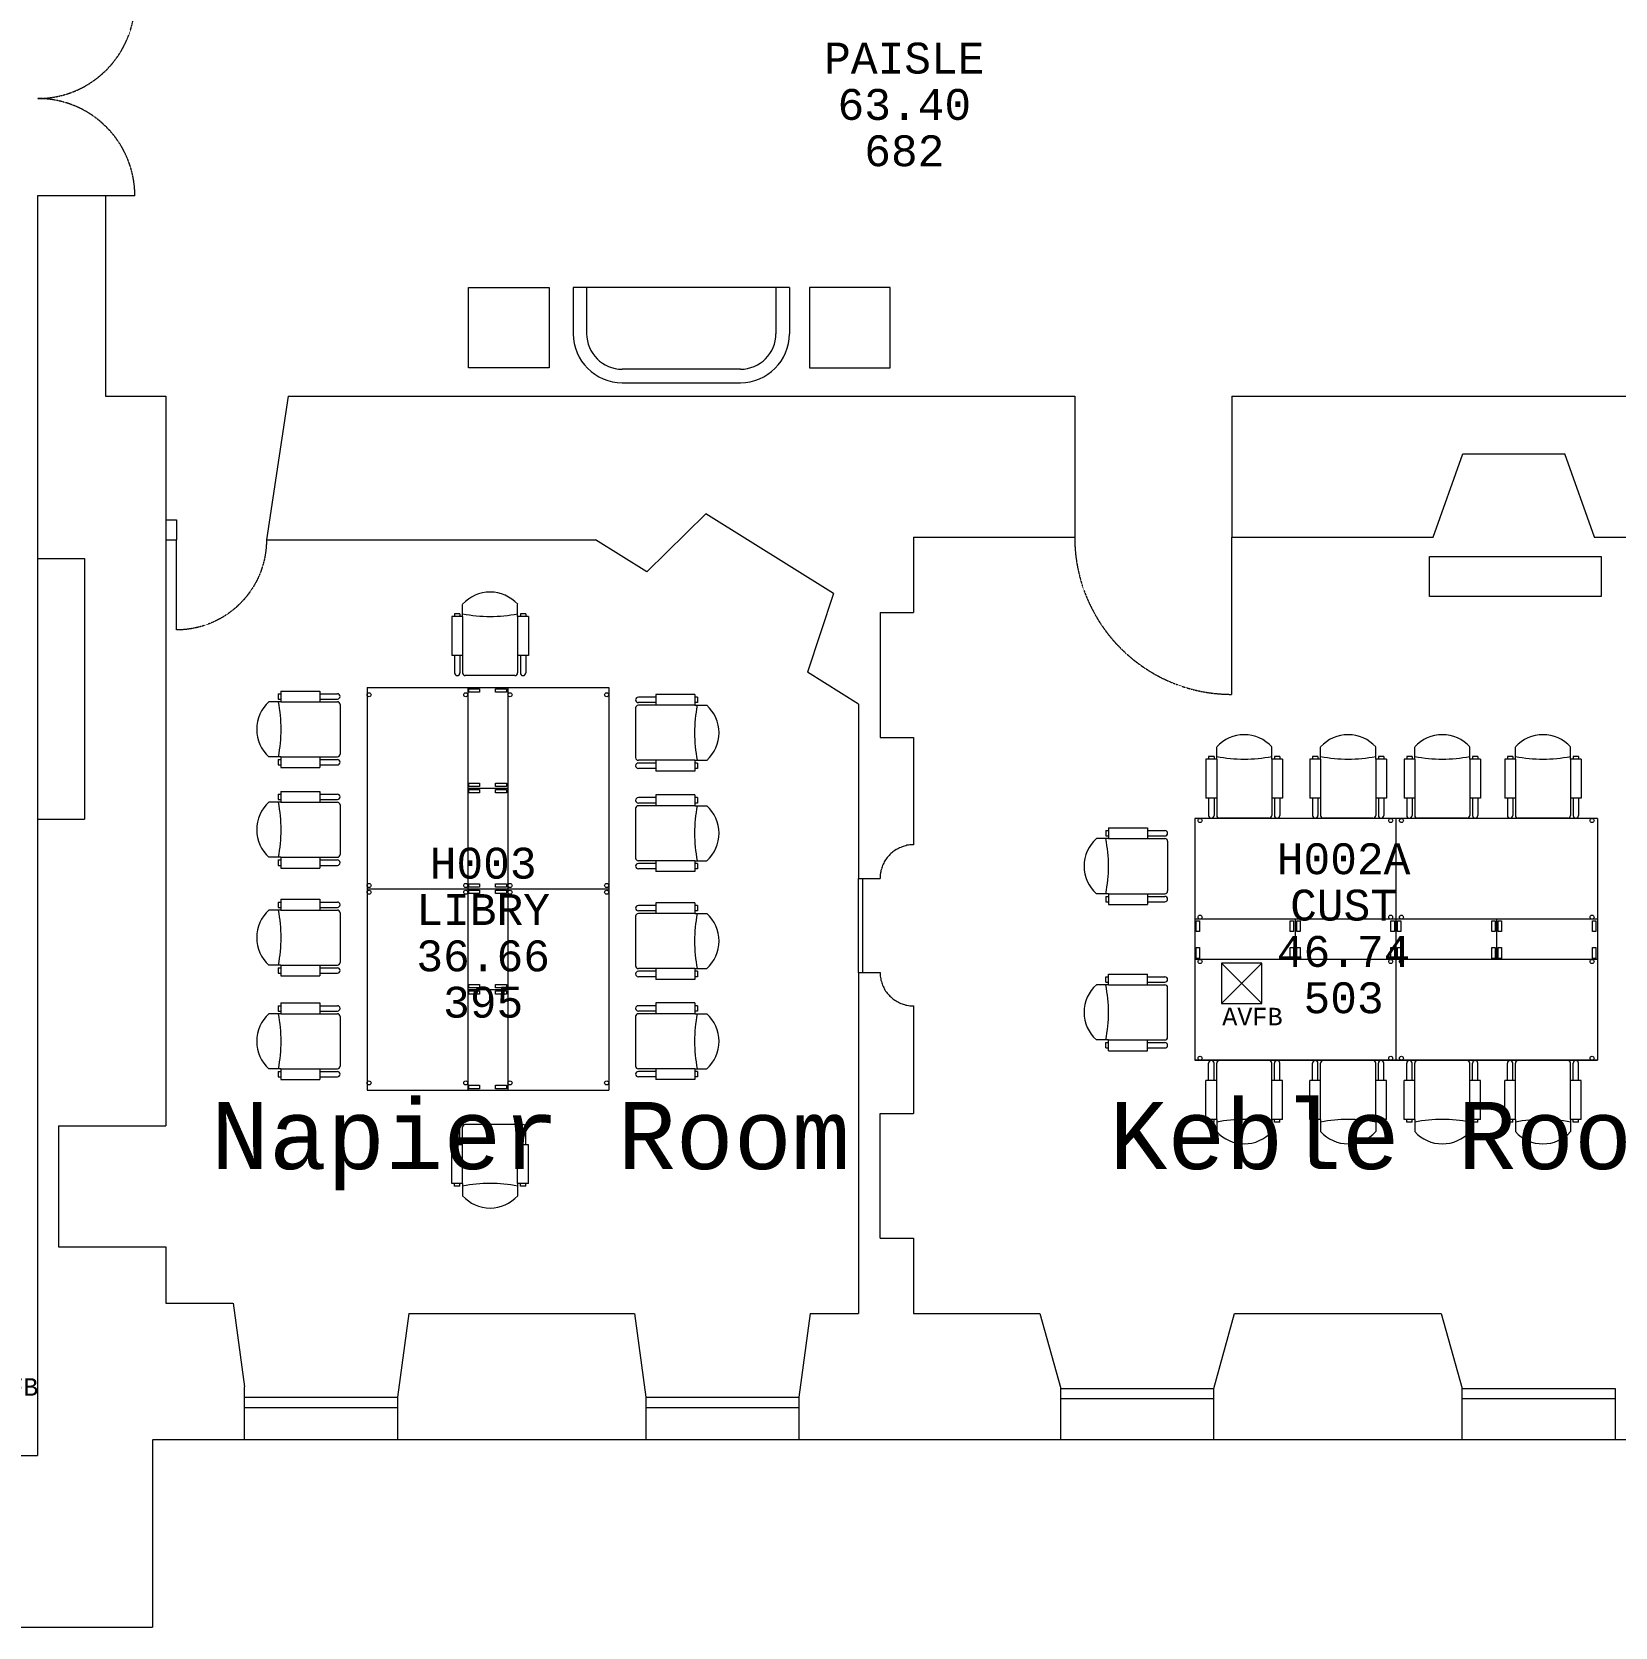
# Model space of a CAD drawing. Extents: x 0 to 84000, y 0 to 59400.
# Drawn here: x 45853 to 57645, y 21966 to 33844 of the extents above; entities that cross this region are included whole.
import ezdxf
from ezdxf.enums import TextEntityAlignment as Align

# ---------------------------------------------------------------- set-up
doc = ezdxf.new("R2010")
doc.units = 0
doc.header["$MEASUREMENT"] = 0
doc.linetypes.add('HIDDEN', pattern=[0.375, 0.25, -0.125])
doc.layers.get('0').update_dxf_attribs({"linetype": 'CONTINUOUS', "lineweight": 0})
for name, color, linetype, lineweight in [('001BUILDING', 7, 'CONTINUOUS', 0), ('001PARTITIONING', 5, 'CONTINUOUS', 0), ('725furniture', 4, 'CONTINUOUS', 0), ('RM$TXT', 7, 'CONTINUOUS', 0)]:
    doc.layers.add(name, color=color, linetype=linetype, lineweight=lineweight)
doc.styles.add('MONOTXT', font='monotxt.shx')

# ---------------------------------------------------------------- blocks, each defined once
blk = doc.blocks.new('6HH0214B')
at = {"linetype": 'Continuous'}
blk.add_line((0, 670), (0, 0), dxfattribs=at)
at = {"linetype": 'HIDDEN'}
for p, q in [((26.304277, 669.483324), (0.00021, 669.999878)), ((52.567784, 667.934476), (26.304277, 669.483324)), ((78.750235, 665.355722), (52.567784, 667.934476)), ((104.811259, 661.751038), (78.750235, 665.355722)), ((130.710672, 657.125982), (104.811259, 661.751038)), ((156.408539, 651.487686), (130.710672, 657.125982)), ((181.865235, 644.844844), (156.408539, 651.487686)), ((207.041509, 637.207698), (181.865235, 644.844844)), ((231.898539, 628.588024), (207.041509, 637.207698)), ((256.397999, 618.999114), (231.898539, 628.588024)), ((280.502112, 608.455752), (256.397999, 618.999114)), ((304.173711, 596.974196), (280.502112, 608.455752)), ((327.376296, 584.572149), (304.173711, 596.974196)), ((350.074091, 571.268735), (327.376296, 584.572149)), ((372.232098, 557.084466), (350.074091, 571.268735)), ((393.816149, 542.041213), (372.232098, 557.084466)), ((414.792965, 526.162173), (393.816149, 542.041213)), ((435.130201, 509.471829), (414.792965, 526.162173)), ((454.796498, 491.995917), (435.130201, 509.471829)), ((473.761531, 473.761383), (454.796498, 491.995917)), ((491.99606, 454.796343), (473.761531, 473.761383)), ((509.471966, 435.130041), (491.99606, 454.796343)), ((526.162303, 414.7928), (509.471966, 435.130041)), ((542.041337, 393.815979), (526.162303, 414.7928)), ((557.084583, 372.231923), (542.041337, 393.815979)), ((571.268845, 350.073912), (557.084583, 372.231923)), ((584.572252, 327.376113), (571.268845, 350.073912)), ((596.974291, 304.173523), (584.572252, 327.376113)), ((608.45584, 280.501921), (596.974291, 304.173523)), ((618.999194, 256.397804), (608.45584, 280.501921)), ((628.588097, 231.898342), (618.999194, 256.397804)), ((637.207763, 207.041309), (628.588097, 231.898342)), ((644.844901, 181.865033), (637.207763, 207.041309)), ((651.487735, 156.408335), (644.844901, 181.865033)), ((657.126023, 130.710466), (651.487735, 156.408335)), ((661.751071, 104.811052), (657.126023, 130.710466)), ((665.355747, 78.750026), (661.751071, 104.811052)), ((667.934493, 52.567574), (665.355747, 78.750026)), ((669.483333, 26.304067), (667.934493, 52.567574)), ((669.999878, 0), (669.483333, 26.304067))]:
    blk.add_line(p, q, dxfattribs=at)
blk = doc.blocks.new('22HH0214B')
at = {"linetype": 'HIDDEN'}
for p, q in [((28.464481, 724.436359), (0.00161, 724.995361)), ((56.883462, 722.760341), (28.464481, 724.436359)), ((85.214732, 719.969892), (56.883462, 722.760341)), ((113.414607, 716.069313), (85.214732, 719.969892)), ((141.439606, 711.06462), (113.414607, 716.069313)), ((1336.559646, 716.069691), (1308.534637, 711.065062)), ((1364.75953, 719.970206), (1336.559646, 716.069691)), ((1393.090805, 722.760592), (1364.75953, 719.970206)), ((1421.509789, 724.436546), (1393.090805, 722.760592)), ((1449.97266, 724.995485), (1421.509789, 724.436546)), ((169.246515, 704.96353), (141.439606, 711.06462)), ((196.792458, 697.775449), (169.246515, 704.96353)), ((224.034962, 689.511461), (196.792458, 697.775449)), ((250.93202, 680.18431), (224.034962, 689.511461)), ((277.442159, 669.808376), (250.93202, 680.18431)), ((303.524502, 658.399658), (277.442159, 669.808376)), ((329.138834, 645.975748), (303.524502, 658.399658)), ((354.245657, 632.555803), (329.138834, 645.975748)), ((378.806259, 618.160515), (354.245657, 632.555803)), ((402.782769, 602.812081), (378.806259, 618.160515)), ((426.138218, 586.534167), (402.782769, 602.812081)), ((1047.191232, 602.813127), (1023.835745, 586.535267)), ((1071.167777, 618.161504), (1047.191232, 602.813127)), ((1095.728412, 632.556734), (1071.167777, 618.161504)), ((1120.835266, 645.976621), (1095.728412, 632.556734)), ((1146.449625, 658.400471), (1120.835266, 645.976621)), ((1172.531994, 669.809128), (1146.449625, 658.400471)), ((1199.042156, 680.185001), (1172.531994, 669.809128)), ((1225.939235, 689.512091), (1199.042156, 680.185001)), ((1253.181757, 697.776016), (1225.939235, 689.512091)), ((1280.727715, 704.964034), (1253.181757, 697.776016)), ((1308.534637, 711.065062), (1280.727715, 704.964034)), ((448.836593, 569.351872), (426.138218, 586.534167)), ((470.842895, 551.29169), (448.836593, 569.351872)), ((492.123192, 532.381469), (470.842895, 551.29169)), ((512.64467, 512.650366), (492.123192, 532.381469)), ((532.375688, 492.128806), (512.64467, 512.650366)), ((551.285822, 470.848432), (532.375688, 492.128806)), ((917.598055, 492.130161), (898.687871, 470.849832)), ((937.329121, 512.651673), (917.598055, 492.130161)), ((957.850646, 532.382726), (937.329121, 512.651673)), ((979.130987, 551.292897), (957.850646, 532.382726)), ((1001.13733, 569.353026), (979.130987, 551.292897)), ((1023.835745, 586.535267), (1001.13733, 569.353026)), ((569.345913, 448.842055), (551.285822, 470.848432)), ((586.528114, 426.143609), (569.345913, 448.842055)), ((602.805932, 402.788093), (586.528114, 426.143609)), ((618.154267, 378.811519), (602.805932, 402.788093)), ((632.549453, 354.250858), (618.154267, 378.811519)), ((831.819206, 378.813083), (817.42396, 354.252457)), ((847.167599, 402.789619), (831.819206, 378.813083)), ((863.445473, 426.145096), (847.167599, 402.789619)), ((880.627728, 448.8435), (863.445473, 426.145096)), ((898.687871, 470.849832), (880.627728, 448.8435)), ((645.969295, 329.143979), (632.549453, 354.250858)), ((658.393099, 303.529597), (645.969295, 329.143979)), ((669.801709, 277.447206), (658.393099, 303.529597)), ((680.177533, 250.937024), (669.801709, 277.447206)), ((689.504574, 224.039927), (680.177533, 250.937024)), ((769.795629, 250.938743), (760.468522, 224.04167)), ((780.171518, 277.448899), (769.795629, 250.938743)), ((791.580192, 303.531261), (780.171518, 277.448899)), ((804.004058, 329.145612), (791.580192, 303.531261)), ((817.42396, 354.252457), (804.004058, 329.145612)), ((697.768449, 196.79739), (689.504574, 224.039927)), ((704.956416, 169.251417), (697.768449, 196.79739)), ((711.057392, 141.444483), (704.956416, 169.251417)), ((716.061969, 113.419464), (711.057392, 141.444483)), ((738.9155, 141.446282), (733.910853, 113.421276)), ((745.016545, 169.2532), (738.9155, 141.446282)), ((752.20458, 196.799154), (745.016545, 169.2532)), ((760.468522, 224.04167), (752.20458, 196.799154)), ((719.962431, 85.219572), (716.061969, 113.419464)), ((722.752763, 56.88829), (719.962431, 85.219572)), ((724.428664, 28.469303), (722.752763, 56.88829)), ((724.987549, 0.00643), (724.428664, 28.469303)), ((725.543944, 28.471138), (724.984987, 0.008268)), ((727.219916, 56.890121), (725.543944, 28.471138)), ((730.01032, 85.221395), (727.219916, 56.890121)), ((733.910853, 113.421276), (730.01032, 85.221395))]:
    blk.add_line(p, q, dxfattribs=at)
at = {"linetype": 'Continuous'}
for p, q in [((0.001709, 724.984131), (0.001709, -0.003906)), ((1449.97388, 724.985352), (1449.97388, -0.00254))]:
    blk.add_line(p, q, dxfattribs=at)
blk = doc.blocks.new('7HH0214B')
at = {"linetype": 'Continuous'}
blk.add_line((0, 1170), (0, 0), dxfattribs=at)
at = {"linetype": 'HIDDEN'}
for p, q in [((45.934338, 1169.097838), (0.000367, 1169.99988)), ((91.79748, 1166.393133), (45.934338, 1169.097838)), ((137.519078, 1161.889936), (91.79748, 1166.393133)), ((183.028632, 1155.595188), (137.519078, 1161.889936)), ((228.255969, 1147.518598), (183.028632, 1155.595188)), ((273.131351, 1137.672617), (228.255969, 1147.518598)), ((317.585585, 1126.072429), (273.131351, 1137.672617)), ((361.550126, 1112.735919), (317.585585, 1126.072429)), ((404.957182, 1097.683652), (361.550126, 1112.735919)), ((447.739824, 1080.938837), (404.957182, 1097.683652)), ((489.832084, 1062.527293), (447.739824, 1080.938837)), ((531.169059, 1042.47741), (489.832084, 1062.527293)), ((571.68701, 1020.820102), (531.169059, 1042.47741)), ((611.323462, 997.588765), (571.68701, 1020.820102)), ((650.017297, 972.819219), (611.323462, 997.588765)), ((687.708853, 946.549657), (650.017297, 972.819219)), ((724.340012, 918.820584), (687.708853, 946.549657)), ((759.854292, 889.674757), (724.340012, 918.820584)), ((794.196932, 859.157117), (759.854292, 889.674757)), ((827.314979, 827.314719), (794.196932, 859.157117)), ((859.157366, 794.196663), (827.314979, 827.314719)), ((889.674996, 759.854013), (859.157366, 794.196663)), ((918.820812, 724.339724), (889.674996, 759.854013)), ((946.549873, 687.708556), (918.820812, 724.339724)), ((972.819423, 650.016991), (946.549873, 687.708556)), ((997.588957, 611.323148), (972.819423, 650.016991)), ((1020.820282, 571.68669), (997.588957, 611.323148)), ((1042.477576, 531.168732), (1020.820282, 571.68669)), ((1062.527447, 489.831751), (1042.477576, 531.168732)), ((1080.938977, 447.739485), (1062.527447, 489.831751)), ((1097.683779, 404.956838), (1080.938977, 447.739485)), ((1112.736033, 361.549776), (1097.683779, 404.956838)), ((1126.072529, 317.585232), (1112.736033, 361.549776)), ((1137.672703, 273.130994), (1126.072529, 317.585232)), ((1147.518669, 228.255608), (1137.672703, 273.130994)), ((1155.595246, 183.028269), (1147.518669, 228.255608)), ((1161.889979, 137.518714), (1155.595246, 183.028269)), ((1166.393162, 91.797114), (1161.889979, 137.518714)), ((1169.097853, 45.933971), (1166.393162, 91.797114)), ((1169.99988, 0), (1169.097853, 45.933971))]:
    blk.add_line(p, q, dxfattribs=at)
blk = doc.blocks.new('justhh00furn')
at = {"layer": '725furniture', "lineweight": 0}
for p, q in [((37997, 4432), (38597, 4432)), ((37997, 3832), (37997, 4432)), ((38597, 4432), (38597, 3832)), ((40536, 4432), (40536, 3832)), ((41136, 4432), (40536, 4432)), ((41136, 3832), (41136, 4432)), ((38597, 3832), (37997, 3832)), ((40536, 3832), (41136, 3832)), ((45155, 2130), (45155, 2427)), ((45155, 2427), (46433, 2427)), ((46433, 2427), (46433, 2130)), ((46433, 2130), (45155, 2130)), ((37240, 1453), (39040, 1453)), ((37240, 1453), (37240, -1547)), ((37990, 1453), (37990, -1547)), ((38290, 1453), (38290, -1547)), ((39040, 1453), (39040, -1547)), ((37990, 703), (38290, 703)), ((43405, 477), (43405, -1323)), ((46405, 477), (43405, 477)), ((44905, -1323), (44905, 477)), ((46405, 477), (46405, -1323)), ((37240, -47), (39040, -47)), ((46405, -273), (43405, -273)), ((44155, -573), (44155, -273)), ((44155, -573), (44155, -273)), ((45655, -573), (45655, -273)), ((45655, -573), (45655, -273)), ((46405, -573), (43405, -573)), ((37990, -797), (38290, -797)), ((43405, -1323), (46405, -1323)), ((46405, -1323), (43405, -1323)), ((37240, -1547), (39040, -1547))]:
    blk.add_line(p, q, dxfattribs=at)
at = {"layer": '725furniture', "linetype": 'ByBlock', "lineweight": 0}
for p, q in [((38776, 4432), (38776, 4087)), ((40386, 4432), (38776, 4432)), ((38776, 4432), (38776, 4087)), ((38876, 4432), (38876, 4087)), ((40286, 4432), (40286, 4087)), ((40386, 4432), (40386, 4087)), ((40021, 3822), (39141, 3822)), ((39141, 3722), (40021, 3722)), ((37952, 1981), (37952, 2071)), ((38362, 1981), (38362, 2071)), ((37952, 1981), (37872, 1981)), ((37872, 1981), (37872, 1691)), ((37932, 2001), (37892, 2001)), ((37892, 2001), (37892, 1981)), ((37932, 2001), (37932, 1981)), ((37952, 1981), (37952, 1561)), ((38442, 1981), (38362, 1981)), ((38362, 1981), (38362, 1561)), ((38422, 2001), (38382, 2001)), ((38382, 2001), (38382, 1981)), ((38422, 2001), (38422, 1981)), ((38442, 1981), (38442, 1691)), ((37952, 1691), (37872, 1691)), ((37892, 1691), (37892, 1561)), ((37932, 1691), (37932, 1561)), ((38442, 1691), (38362, 1691)), ((38382, 1691), (38382, 1561)), ((38422, 1691), (38422, 1561)), ((36599, 1426), (36599, 1346)), ((36599, 1426), (36889, 1426)), ((36889, 1426), (36889, 1346)), ((38342, 1541), (37972, 1541)), ((37998, 1418), (37998, 1443)), ((37998, 1443), (38078, 1443)), ((38078, 1443), (38078, 1418)), ((38198, 1418), (38198, 1443)), ((38198, 1443), (38278, 1443)), ((38278, 1443), (38278, 1418)), ((36599, 1346), (36509, 1346)), ((36579, 1406), (36579, 1366)), ((36579, 1406), (36599, 1406)), ((36579, 1366), (36599, 1366)), ((36599, 1346), (37019, 1346)), ((36889, 1406), (37019, 1406)), ((36889, 1366), (37019, 1366)), ((37039, 1326), (37039, 956)), ((38078, 1418), (37998, 1418)), ((38278, 1418), (38198, 1418)), ((39391, 1380), (39261, 1380)), ((39391, 1340), (39261, 1340)), ((39681, 1320), (39261, 1320)), ((39391, 1400), (39391, 1320)), ((39681, 1400), (39391, 1400)), ((39681, 1400), (39681, 1320)), ((39701, 1380), (39681, 1380)), ((39701, 1340), (39681, 1340)), ((39681, 1320), (39771, 1320)), ((39701, 1380), (39701, 1340)), ((39241, 1300), (39241, 930)), ((43569, 919), (43569, 1009)), ((43979, 919), (43979, 1009)), ((44343, 919), (44343, 1009)), ((44753, 919), (44753, 1009)), ((45044, 919), (45044, 1009)), ((45454, 919), (45454, 1009)), ((45794, 919), (45794, 1009)), ((46204, 919), (46204, 1009)), ((36599, 936), (36509, 936)), ((36579, 916), (36579, 876)), ((36579, 916), (36599, 916)), ((36579, 876), (36599, 876)), ((36599, 936), (36599, 856)), ((36599, 936), (37019, 936)), ((36599, 856), (36889, 856)), ((36889, 936), (36889, 856)), ((36889, 916), (37019, 916)), ((36889, 876), (37019, 876)), ((39681, 910), (39261, 910)), ((39391, 890), (39261, 890)), ((39391, 850), (39261, 850)), ((39391, 910), (39391, 830)), ((39681, 910), (39681, 830)), ((39681, 910), (39771, 910)), ((39701, 890), (39681, 890)), ((39701, 850), (39681, 850)), ((39701, 890), (39701, 850)), ((43569, 919), (43489, 919)), ((43489, 919), (43489, 629)), ((43549, 939), (43509, 939)), ((43509, 939), (43509, 919)), ((43549, 939), (43549, 919)), ((43569, 919), (43569, 499)), ((44059, 919), (43979, 919)), ((43979, 919), (43979, 499)), ((44039, 939), (43999, 939)), ((43999, 939), (43999, 919)), ((44039, 939), (44039, 919)), ((44059, 919), (44059, 629)), ((44343, 919), (44263, 919)), ((44263, 919), (44263, 629)), ((44323, 939), (44283, 939)), ((44283, 939), (44283, 919)), ((44323, 939), (44323, 919)), ((44343, 919), (44343, 499)), ((44833, 919), (44753, 919)), ((44753, 919), (44753, 499)), ((44813, 939), (44773, 939)), ((44773, 939), (44773, 919)), ((44813, 939), (44813, 919)), ((44833, 919), (44833, 629)), ((45044, 919), (44964, 919)), ((44964, 919), (44964, 629)), ((45024, 939), (44984, 939)), ((44984, 939), (44984, 919)), ((45024, 939), (45024, 919)), ((45044, 919), (45044, 499)), ((45534, 919), (45454, 919)), ((45454, 919), (45454, 499)), ((45514, 939), (45474, 939)), ((45474, 939), (45474, 919)), ((45514, 939), (45514, 919)), ((45534, 919), (45534, 629)), ((45794, 919), (45714, 919)), ((45714, 919), (45714, 629)), ((45774, 939), (45734, 939)), ((45734, 939), (45734, 919)), ((45774, 939), (45774, 919)), ((45794, 919), (45794, 499)), ((46284, 919), (46204, 919)), ((46204, 919), (46204, 499)), ((46264, 939), (46224, 939)), ((46224, 939), (46224, 919)), ((46264, 939), (46264, 919)), ((46284, 919), (46284, 629)), ((37998, 715), (37998, 740)), ((37998, 740), (38078, 740)), ((38078, 715), (37998, 715)), ((38078, 740), (38078, 715)), ((38198, 715), (38198, 740)), ((38198, 740), (38278, 740)), ((38278, 715), (38198, 715)), ((38278, 740), (38278, 715)), ((39681, 830), (39391, 830)), ((36599, 598), (36509, 598)), ((36579, 658), (36579, 618)), ((36579, 658), (36599, 658)), ((36579, 618), (36599, 618)), ((36599, 678), (36599, 598)), ((36599, 678), (36889, 678)), ((36599, 598), (37019, 598)), ((36889, 678), (36889, 598)), ((36889, 658), (37019, 658)), ((36889, 618), (37019, 618)), ((37998, 668), (37998, 693)), ((37998, 693), (38078, 693)), ((38078, 668), (37998, 668)), ((38078, 693), (38078, 668)), ((38198, 668), (38198, 693)), ((38198, 693), (38278, 693)), ((38278, 668), (38198, 668)), ((38278, 693), (38278, 668)), ((39391, 632), (39261, 632)), ((39391, 652), (39391, 572)), ((39681, 652), (39391, 652)), ((39681, 652), (39681, 572)), ((39701, 632), (39681, 632)), ((39701, 632), (39701, 592)), ((43569, 629), (43489, 629)), ((43509, 629), (43509, 499)), ((43549, 629), (43549, 499)), ((44059, 629), (43979, 629)), ((43999, 629), (43999, 499)), ((44039, 629), (44039, 499)), ((44343, 629), (44263, 629)), ((44283, 629), (44283, 499)), ((44323, 629), (44323, 499)), ((44833, 629), (44753, 629)), ((44773, 629), (44773, 499)), ((44813, 629), (44813, 499)), ((45044, 629), (44964, 629)), ((44984, 629), (44984, 499)), ((45024, 629), (45024, 499)), ((45534, 629), (45454, 629)), ((45474, 629), (45474, 499)), ((45514, 629), (45514, 499)), ((45794, 629), (45714, 629)), ((45734, 629), (45734, 499)), ((45774, 629), (45774, 499)), ((46284, 629), (46204, 629)), ((46224, 629), (46224, 499)), ((46264, 629), (46264, 499)), ((37039, 578), (37039, 208)), ((39241, 552), (39241, 182)), ((39391, 592), (39261, 592)), ((39681, 572), (39261, 572)), ((39701, 592), (39681, 592)), ((39681, 572), (39771, 572)), ((43959, 479), (43589, 479)), ((44733, 479), (44363, 479)), ((45434, 479), (45064, 479)), ((46184, 479), (45814, 479)), ((42743, 387), (42743, 347)), ((42743, 387), (42763, 387)), ((42763, 407), (42763, 327)), ((42763, 407), (43053, 407)), ((43053, 407), (43053, 327)), ((43053, 387), (43183, 387)), ((42763, 327), (42673, 327)), ((42743, 347), (42763, 347)), ((42763, 327), (43183, 327)), ((43053, 347), (43183, 347)), ((43203, 307), (43203, -63)), ((36599, 188), (36509, 188)), ((36579, 168), (36579, 128)), ((36579, 168), (36599, 168)), ((36579, 128), (36599, 128)), ((36599, 188), (36599, 108)), ((36599, 188), (37019, 188)), ((36889, 188), (36889, 108)), ((36889, 168), (37019, 168)), ((36889, 128), (37019, 128)), ((39681, 162), (39261, 162)), ((39391, 142), (39261, 142)), ((39391, 162), (39391, 82)), ((39681, 162), (39681, 82)), ((39681, 162), (39771, 162)), ((39701, 142), (39681, 142)), ((39701, 142), (39701, 102)), ((36599, 108), (36889, 108)), ((39391, 102), (39261, 102)), ((39681, 82), (39391, 82)), ((39701, 102), (39681, 102)), ((37998, -35), (37998, -10)), ((37998, -10), (38078, -10)), ((38078, -35), (37998, -35)), ((37998, -82), (37998, -57)), ((37998, -57), (38078, -57)), ((38078, -82), (37998, -82)), ((38078, -10), (38078, -35)), ((38078, -57), (38078, -82)), ((38198, -35), (38198, -10)), ((38198, -10), (38278, -10)), ((38278, -35), (38198, -35)), ((38198, -82), (38198, -57)), ((38198, -57), (38278, -57)), ((38278, -82), (38198, -82)), ((38278, -10), (38278, -35)), ((38278, -57), (38278, -82)), ((42763, -83), (42673, -83)), ((42743, -103), (42743, -143)), ((42743, -103), (42763, -103)), ((42763, -83), (42763, -163)), ((42763, -83), (43183, -83)), ((43053, -83), (43053, -163)), ((43053, -103), (43183, -103)), ((36599, -205), (36509, -205)), ((36579, -145), (36579, -185)), ((36579, -145), (36599, -145)), ((36579, -185), (36599, -185)), ((36599, -125), (36599, -205)), ((36599, -125), (36889, -125)), ((36599, -205), (37019, -205)), ((36889, -125), (36889, -205)), ((36889, -145), (37019, -145)), ((36889, -185), (37019, -185)), ((37039, -225), (37039, -595)), ((39391, -171), (39261, -171)), ((39391, -211), (39261, -211)), ((39681, -231), (39261, -231)), ((39391, -151), (39391, -231)), ((39681, -151), (39391, -151)), ((39681, -151), (39681, -231)), ((39701, -171), (39681, -171)), ((39701, -211), (39681, -211)), ((39681, -231), (39771, -231)), ((39701, -171), (39701, -211)), ((42743, -143), (42763, -143)), ((42763, -163), (43053, -163)), ((43053, -143), (43183, -143)), ((39241, -251), (39241, -621)), ((43415, -365), (43415, -285)), ((43415, -285), (43440, -285)), ((43440, -285), (43440, -365)), ((44117, -365), (44117, -285)), ((44117, -285), (44142, -285)), ((44142, -285), (44142, -365)), ((44165, -365), (44165, -285)), ((44165, -285), (44190, -285)), ((44190, -285), (44190, -365)), ((44867, -365), (44867, -285)), ((44867, -285), (44892, -285)), ((44892, -285), (44892, -365)), ((44915, -365), (44915, -285)), ((44915, -285), (44940, -285)), ((44940, -285), (44940, -365)), ((45617, -365), (45617, -285)), ((45617, -285), (45642, -285)), ((45642, -285), (45642, -365)), ((45665, -365), (45665, -285)), ((45665, -285), (45690, -285)), ((45690, -285), (45690, -365)), ((46367, -365), (46367, -285)), ((46367, -285), (46392, -285)), ((46392, -285), (46392, -365)), ((43440, -365), (43415, -365)), ((44142, -365), (44117, -365)), ((44190, -365), (44165, -365)), ((44892, -365), (44867, -365)), ((44940, -365), (44915, -365)), ((45642, -365), (45617, -365)), ((45690, -365), (45665, -365)), ((46392, -365), (46367, -365)), ((43415, -565), (43415, -485)), ((43415, -485), (43440, -485)), ((43440, -565), (43415, -565)), ((43440, -485), (43440, -565)), ((44117, -565), (44117, -485)), ((44117, -485), (44142, -485)), ((44142, -565), (44117, -565)), ((44142, -485), (44142, -565)), ((44165, -565), (44165, -485)), ((44165, -485), (44190, -485)), ((44190, -565), (44165, -565)), ((44190, -485), (44190, -565)), ((44867, -565), (44867, -485)), ((44867, -485), (44892, -485)), ((44892, -565), (44867, -565)), ((44892, -485), (44892, -565)), ((44915, -565), (44915, -485)), ((44915, -485), (44940, -485)), ((44940, -565), (44915, -565)), ((44940, -485), (44940, -565)), ((45617, -565), (45617, -485)), ((45617, -485), (45642, -485)), ((45642, -565), (45617, -565)), ((45642, -485), (45642, -565)), ((45665, -565), (45665, -485)), ((45665, -485), (45690, -485)), ((45690, -565), (45665, -565)), ((45690, -485), (45690, -565)), ((46367, -565), (46367, -485)), ((46367, -485), (46392, -485)), ((46392, -565), (46367, -565)), ((46392, -485), (46392, -565)), ((36599, -615), (36509, -615)), ((36579, -635), (36579, -675)), ((36579, -635), (36599, -635)), ((36579, -675), (36599, -675)), ((36599, -615), (36599, -695)), ((36599, -615), (37019, -615)), ((36599, -695), (36889, -695)), ((36889, -615), (36889, -695)), ((36889, -635), (37019, -635)), ((36889, -675), (37019, -675)), ((39681, -641), (39261, -641)), ((39391, -661), (39261, -661)), ((39391, -701), (39261, -701)), ((39391, -641), (39391, -721)), ((39681, -641), (39681, -721)), ((39681, -641), (39771, -641)), ((39701, -661), (39681, -661)), ((39701, -701), (39681, -701)), ((39701, -661), (39701, -701)), ((42743, -742), (42743, -702)), ((42743, -702), (42763, -702)), ((42763, -762), (42763, -682)), ((42763, -682), (43053, -682)), ((43053, -762), (43053, -682)), ((43053, -702), (43183, -702)), ((37998, -785), (37998, -760)), ((37998, -760), (38078, -760)), ((38078, -785), (37998, -785)), ((37998, -832), (37998, -807)), ((37998, -807), (38078, -807)), ((38078, -760), (38078, -785)), ((38078, -807), (38078, -832)), ((38198, -785), (38198, -760)), ((38198, -760), (38278, -760)), ((38278, -785), (38198, -785)), ((38198, -832), (38198, -807)), ((38198, -807), (38278, -807)), ((38278, -760), (38278, -785)), ((38278, -807), (38278, -832)), ((39681, -721), (39391, -721)), ((42763, -762), (42673, -762)), ((42743, -742), (42763, -742)), ((42763, -762), (43183, -762)), ((43053, -742), (43183, -742)), ((43203, -1152), (43203, -782)), ((36579, -917), (36579, -957)), ((36579, -917), (36599, -917)), ((36599, -897), (36599, -977)), ((36599, -897), (36889, -897)), ((36889, -897), (36889, -977)), ((36889, -917), (37019, -917)), ((38078, -832), (37998, -832)), ((38278, -832), (38198, -832)), ((39391, -917), (39261, -917)), ((39391, -897), (39391, -977)), ((39681, -897), (39391, -897)), ((39681, -897), (39681, -977)), ((39701, -917), (39681, -917)), ((39701, -917), (39701, -957)), ((36599, -977), (36509, -977)), ((36579, -957), (36599, -957)), ((36599, -977), (37019, -977)), ((36889, -957), (37019, -957)), ((37039, -997), (37039, -1367)), ((39241, -997), (39241, -1367)), ((39391, -957), (39261, -957)), ((39681, -977), (39261, -977)), ((39701, -957), (39681, -957)), ((39681, -977), (39771, -977)), ((42763, -1172), (42673, -1172)), ((42763, -1252), (42763, -1172)), ((42763, -1172), (43183, -1172)), ((43053, -1252), (43053, -1172)), ((42743, -1232), (42743, -1192)), ((42743, -1192), (42763, -1192)), ((42743, -1232), (42763, -1232)), ((42763, -1252), (43053, -1252)), ((43053, -1192), (43183, -1192)), ((43053, -1232), (43183, -1232)), ((36599, -1387), (36509, -1387)), ((36579, -1407), (36579, -1447)), ((36579, -1407), (36599, -1407)), ((36599, -1387), (36599, -1467)), ((36599, -1387), (37019, -1387)), ((36889, -1387), (36889, -1467)), ((36889, -1407), (37019, -1407)), ((39681, -1387), (39261, -1387)), ((39391, -1407), (39261, -1407)), ((39391, -1387), (39391, -1467)), ((39681, -1387), (39681, -1467)), ((39681, -1387), (39771, -1387)), ((39701, -1407), (39681, -1407)), ((39701, -1407), (39701, -1447)), ((43509, -1475), (43509, -1345)), ((43549, -1475), (43549, -1345)), ((43569, -1765), (43569, -1345)), ((43959, -1325), (43589, -1325)), ((43979, -1765), (43979, -1345)), ((43999, -1475), (43999, -1345)), ((44039, -1475), (44039, -1345)), ((44283, -1475), (44283, -1345)), ((44323, -1475), (44323, -1345)), ((44343, -1765), (44343, -1345)), ((44733, -1325), (44363, -1325)), ((44753, -1765), (44753, -1345)), ((44773, -1475), (44773, -1345)), ((44813, -1475), (44813, -1345)), ((44984, -1475), (44984, -1345)), ((45024, -1475), (45024, -1345)), ((45044, -1765), (45044, -1345)), ((45434, -1325), (45064, -1325)), ((45454, -1765), (45454, -1345)), ((45474, -1475), (45474, -1345)), ((45514, -1475), (45514, -1345)), ((45734, -1475), (45734, -1345)), ((45774, -1475), (45774, -1345)), ((45794, -1765), (45794, -1345)), ((46184, -1325), (45814, -1325)), ((46204, -1765), (46204, -1345)), ((46224, -1475), (46224, -1345)), ((46264, -1475), (46264, -1345)), ((36579, -1447), (36599, -1447)), ((36599, -1467), (36889, -1467)), ((36889, -1447), (37019, -1447)), ((37998, -1535), (37998, -1510)), ((37998, -1510), (38078, -1510)), ((38078, -1535), (37998, -1535)), ((38078, -1510), (38078, -1535)), ((38198, -1535), (38198, -1510)), ((38198, -1510), (38278, -1510)), ((38278, -1535), (38198, -1535)), ((38278, -1510), (38278, -1535)), ((39391, -1447), (39261, -1447)), ((39681, -1467), (39391, -1467)), ((39701, -1447), (39681, -1447)), ((43569, -1475), (43489, -1475)), ((43489, -1765), (43489, -1475)), ((44059, -1475), (43979, -1475)), ((44059, -1765), (44059, -1475)), ((44343, -1475), (44263, -1475)), ((44263, -1765), (44263, -1475)), ((44833, -1475), (44753, -1475)), ((44833, -1765), (44833, -1475)), ((45044, -1475), (44964, -1475)), ((44964, -1765), (44964, -1475)), ((45534, -1475), (45454, -1475)), ((45534, -1765), (45534, -1475)), ((45794, -1475), (45714, -1475)), ((45714, -1765), (45714, -1475)), ((46284, -1475), (46204, -1475)), ((46284, -1765), (46284, -1475)), ((43569, -1765), (43489, -1765)), ((43509, -1785), (43509, -1765)), ((43549, -1785), (43549, -1765)), ((43569, -1765), (43569, -1855)), ((44059, -1765), (43979, -1765)), ((43979, -1765), (43979, -1855)), ((43999, -1785), (43999, -1765)), ((44039, -1785), (44039, -1765)), ((44343, -1765), (44263, -1765)), ((44283, -1785), (44283, -1765)), ((44323, -1785), (44323, -1765)), ((44343, -1765), (44343, -1855)), ((44833, -1765), (44753, -1765)), ((44753, -1765), (44753, -1855)), ((44773, -1785), (44773, -1765)), ((44813, -1785), (44813, -1765)), ((45044, -1765), (44964, -1765)), ((44984, -1785), (44984, -1765)), ((45024, -1785), (45024, -1765)), ((45044, -1765), (45044, -1855)), ((45534, -1765), (45454, -1765)), ((45454, -1765), (45454, -1855)), ((45474, -1785), (45474, -1765)), ((45514, -1785), (45514, -1765)), ((45794, -1765), (45714, -1765)), ((45734, -1785), (45734, -1765)), ((45774, -1785), (45774, -1765)), ((45794, -1765), (45794, -1855)), ((46284, -1765), (46204, -1765)), ((46204, -1765), (46204, -1855)), ((46224, -1785), (46224, -1765)), ((46264, -1785), (46264, -1765)), ((37892, -1952), (37892, -1822)), ((37932, -1952), (37932, -1822)), ((37952, -2242), (37952, -1822)), ((38342, -1802), (37972, -1802)), ((38362, -2242), (38362, -1822)), ((38382, -1952), (38382, -1822)), ((38422, -1952), (38422, -1822)), ((43549, -1785), (43509, -1785)), ((44039, -1785), (43999, -1785)), ((44323, -1785), (44283, -1785)), ((44813, -1785), (44773, -1785)), ((45024, -1785), (44984, -1785)), ((45514, -1785), (45474, -1785)), ((45774, -1785), (45734, -1785)), ((46264, -1785), (46224, -1785)), ((37952, -1952), (37872, -1952)), ((37872, -2242), (37872, -1952)), ((38442, -1952), (38362, -1952)), ((38442, -2242), (38442, -1952)), ((37952, -2242), (37872, -2242)), ((37892, -2262), (37892, -2242)), ((37932, -2262), (37932, -2242)), ((37952, -2242), (37952, -2332)), ((38442, -2242), (38362, -2242)), ((38362, -2242), (38362, -2332)), ((38382, -2262), (38382, -2242)), ((38422, -2262), (38422, -2242)), ((37932, -2262), (37892, -2262)), ((38422, -2262), (38382, -2262))]:
    blk.add_line(p, q, dxfattribs=at)
for centre in [(37255, 1398), (37975, 1398), (38305, 1398), (39025, 1398), (43445, 462), (44865, 462), (44945, 462), (46365, 462), (37255, -22), (37255, -72), (37975, -22), (37975, -72), (38305, -22), (38305, -72), (39025, -22), (39025, -72), (43445, -258), (44865, -258), (44945, -258), (46365, -258), (43445, -588), (44865, -588), (44945, -588), (46365, -588), (43445, -1308), (44865, -1308), (44945, -1308), (46365, -1308), (37255, -1492), (37975, -1492), (38305, -1492), (39025, -1492)]:
    blk.add_circle(centre, 15, dxfattribs=at)
for centre, radius, start, end in [((39141, 4087), 365, 180, 270), ((39141, 4087), 265, 180, 270), ((40021, 4087), 265, 270, 0), ((40021, 4087), 365, 270, 0), ((38157, 1887), 276, 41.9643, 138.0357), ((38157, 3042), 1061, 258.8556, 281.1444), ((37912, 1561), 20, 180, 270), ((37912, 1561), 20, 270, 0), ((37972, 1561), 20, 180, 270), ((38342, 1561), 20, 270, 0), ((38402, 1561), 20, 180, 270), ((38402, 1561), 20, 270, 0), ((36694, 1141), 276, 131.9643, 228.0357), ((35539, 1141), 1061, 348.8556, 11.1444), ((37019, 1386), 20, 0, 90), ((37019, 1386), 20, 270, 0), ((37019, 1326), 20, 0, 90), ((39261, 1360), 20, 90, 180), ((39261, 1360), 20, 180, 270), ((39261, 1300), 20, 90, 180), ((40741, 1115), 1061, 168.8556, 191.1444), ((39586, 1115), 276, 311.9643, 48.0357), ((43774, 825), 276, 41.9643, 138.0357), ((44548, 825), 276, 41.9643, 138.0357), ((45249, 825), 276, 41.9643, 138.0357), ((45999, 825), 276, 41.9643, 138.0357), ((37019, 956), 20, 270, 0), ((37019, 896), 20, 0, 90), ((37019, 896), 20, 270, 0), ((39261, 930), 20, 180, 270), ((39261, 870), 20, 90, 180), ((39261, 870), 20, 180, 270), ((43774, 1980), 1061, 258.8556, 281.1444), ((44548, 1980), 1061, 258.8556, 281.1444), ((45249, 1980), 1061, 258.8556, 281.1444), ((45999, 1980), 1061, 258.8556, 281.1444), ((36694, 393), 276, 131.9643, 228.0357), ((35539, 393), 1061, 348.8556, 11.1444), ((37019, 638), 20, 0, 90), ((37019, 638), 20, 270, 0), ((37019, 578), 20, 0, 90), ((39261, 612), 20, 90, 180), ((39261, 612), 20, 180, 270), ((39261, 552), 20, 90, 180), ((40741, 367), 1061, 168.8556, 191.1444), ((39586, 367), 276, 311.9643, 48.0357), ((43529, 499), 20, 180, 270), ((43529, 499), 20, 270, 0), ((43589, 499), 20, 180, 270), ((43959, 499), 20, 270, 0), ((44019, 499), 20, 180, 270), ((44019, 499), 20, 270, 0), ((44303, 499), 20, 180, 270), ((44303, 499), 20, 270, 0), ((44363, 499), 20, 180, 270), ((44733, 499), 20, 270, 0), ((44793, 499), 20, 180, 270), ((44793, 499), 20, 270, 0), ((45004, 499), 20, 180, 270), ((45004, 499), 20, 270, 0), ((45064, 499), 20, 180, 270), ((45434, 499), 20, 270, 0), ((45494, 499), 20, 180, 270), ((45494, 499), 20, 270, 0), ((45754, 499), 20, 180, 270), ((45754, 499), 20, 270, 0), ((45814, 499), 20, 180, 270), ((46184, 499), 20, 270, 0), ((46244, 499), 20, 180, 270), ((46244, 499), 20, 270, 0), ((43183, 367), 20, 0, 90), ((43183, 367), 20, 270, 0), ((42857, 122), 276, 131.9643, 228.0357), ((41702, 122), 1061, 348.8556, 11.1444), ((43183, 307), 20, 0, 90), ((37019, 208), 20, 270, 0), ((37019, 148), 20, 0, 90), ((37019, 148), 20, 270, 0), ((39261, 182), 20, 180, 270), ((39261, 122), 20, 90, 180), ((39261, 122), 20, 180, 270), ((43183, -63), 20, 270, 0), ((43183, -123), 20, 0, 90), ((36694, -410), 276, 131.9643, 228.0357), ((35539, -410), 1061, 348.8556, 11.1444), ((37019, -165), 20, 0, 90), ((37019, -165), 20, 270, 0), ((37019, -225), 20, 0, 90), ((39261, -191), 20, 90, 180), ((39261, -191), 20, 180, 270), ((39261, -251), 20, 90, 180), ((40741, -436), 1061, 168.8556, 191.1444), ((39586, -436), 276, 311.9643, 48.0357), ((43183, -123), 20, 270, 0), ((37019, -595), 20, 270, 0), ((37019, -655), 20, 0, 90), ((37019, -655), 20, 270, 0), ((39261, -621), 20, 180, 270), ((39261, -681), 20, 90, 180), ((39261, -681), 20, 180, 270), ((43183, -722), 20, 0, 90), ((42857, -967), 276, 131.9643, 228.0357), ((41702, -967), 1061, 348.8556, 11.1444), ((43183, -722), 20, 270, 0), ((43183, -782), 20, 0, 90), ((37019, -937), 20, 0, 90), ((37019, -937), 20, 270, 0), ((39261, -937), 20, 90, 180), ((39261, -937), 20, 180, 270), ((36694, -1182), 276, 131.9643, 228.0357), ((35539, -1182), 1061, 348.8556, 11.1444), ((37019, -997), 20, 0, 90), ((39261, -997), 20, 90, 180), ((40741, -1182), 1061, 168.8556, 191.1444), ((39586, -1182), 276, 311.9643, 48.0357), ((43183, -1152), 20, 270, 0), ((43183, -1212), 20, 0, 90), ((43183, -1212), 20, 270, 0), ((37019, -1367), 20, 270, 0), ((37019, -1427), 20, 0, 90), ((39261, -1367), 20, 180, 270), ((39261, -1427), 20, 90, 180), ((43529, -1345), 20, 90, 180), ((43529, -1345), 20, 0, 90), ((43589, -1345), 20, 90, 180), ((43959, -1345), 20, 0, 90), ((44019, -1345), 20, 90, 180), ((44019, -1345), 20, 0, 90), ((44303, -1345), 20, 90, 180), ((44303, -1345), 20, 0, 90), ((44363, -1345), 20, 90, 180), ((44733, -1345), 20, 0, 90), ((44793, -1345), 20, 90, 180), ((44793, -1345), 20, 0, 90), ((45004, -1345), 20, 90, 180), ((45004, -1345), 20, 0, 90), ((45064, -1345), 20, 90, 180), ((45434, -1345), 20, 0, 90), ((45494, -1345), 20, 90, 180), ((45494, -1345), 20, 0, 90), ((45754, -1345), 20, 90, 180), ((45754, -1345), 20, 0, 90), ((45814, -1345), 20, 90, 180), ((46184, -1345), 20, 0, 90), ((46244, -1345), 20, 90, 180), ((46244, -1345), 20, 0, 90), ((37019, -1427), 20, 270, 0), ((39261, -1427), 20, 180, 270), ((43774, -2825), 1061, 78.8556, 101.1444), ((44548, -2825), 1061, 78.8556, 101.1444), ((45249, -2825), 1061, 78.8556, 101.1444), ((45999, -2825), 1061, 78.8556, 101.1444), ((37912, -1822), 20, 90, 180), ((37912, -1822), 20, 0, 90), ((37972, -1822), 20, 90, 180), ((38342, -1822), 20, 0, 90), ((38402, -1822), 20, 90, 180), ((38402, -1822), 20, 0, 90), ((43774, -1670), 276, 221.9643, 318.0357), ((44548, -1670), 276, 221.9643, 318.0357), ((45249, -1670), 276, 221.9643, 318.0357), ((45999, -1670), 276, 221.9643, 318.0357), ((38157, -3302), 1061, 78.8556, 101.1444), ((38157, -2148), 276, 221.9643, 318.0357)]:
    blk.add_arc(centre, radius, start, end, dxfattribs=at)
blk = doc.blocks.new('650av')
at = {"linetype": 'ByBlock', "lineweight": 0}
for p, q in [((43604, -600), (43904, -900)), ((43604, -900), (43904, -600)), ((43904, -600), (43604, -600)), ((43604, -600), (43604, -900)), ((43904, -900), (43904, -600)), ((43604, -900), (43904, -900))]:
    blk.add_line(p, q, dxfattribs=at)
at = {"lineweight": 0, "style": 'MONOTXT'}
for p in [(43610, -1063), (34342, -3821)]:
    blk.add_text('AVFB', height=130, dxfattribs=at).set_placement(p)
blk = doc.blocks.new('hh00_roomnames')
at = {"style": 'MONOTXT'}
for s, p in [('Napier Room', (13698, 3410)), ('Keble Room', (20173, 3410))]:
    blk.add_text(s, height=500, dxfattribs=at).set_placement(p, align=Align.CENTER)

msp = doc.modelspace()

# ---------------------------------------------------------------- linework, layer by layer
at = {"layer": '001BUILDING', "linetype": 'Continuous'}
for p, q in [((45895, 32623), (45895, 23243)), ((46400, 32623), (46400, 31131)), ((46400, 31131), (46850, 31131)), ((46850, 31131), (46850, 25698)), ((47761, 31131), (47601, 30061)), ((47761, 31131), (53621, 31131)), ((53621, 31131), (53621, 30081)), ((54790, 31131), (54790, 30081)), ((54790, 31131), (58200, 31131)), ((56290, 30081), (56510, 30703)), ((56510, 30703), (57270, 30703)), ((57491, 30081), (57271, 30703)), ((46850, 30211), (46930, 30211)), ((46930, 30211), (46930, 30061)), ((50432, 29823), (50873, 30255)), ((51823, 29663), (50873, 30255)), ((46850, 30061), (46930, 30061)), ((47600, 30061), (50050, 30061)), ((50432, 29823), (50051, 30061)), ((52420, 30081), (52420, 29521)), ((52420, 30081), (53621, 30081)), ((54790, 30081), (56290, 30081)), ((57490, 30081), (59202, 30081)), ((45895, 29923), (46245, 29923)), ((46245, 29923), (46245, 27983)), ((51823, 29663), (51629, 29077)), ((52170, 29521), (52170, 28591)), ((52170, 29521), (52420, 29521)), ((52011, 28839), (51629, 29077)), ((52010, 28839), (52010, 27539)), ((52170, 28591), (52420, 28591)), ((52420, 28591), (52420, 27791)), ((45895, 27983), (46245, 27983)), ((52212, 27680), (52207, 27672)), ((52218, 27688), (52212, 27680)), ((52224, 27696), (52218, 27688)), ((52230, 27704), (52224, 27696)), ((52237, 27711), (52230, 27704)), ((52244, 27718), (52237, 27711)), ((52251, 27725), (52244, 27718)), ((52258, 27731), (52251, 27725)), ((52266, 27738), (52258, 27731)), ((52273, 27744), (52266, 27738)), ((52281, 27749), (52273, 27744)), ((52290, 27755), (52281, 27749)), ((52298, 27759), (52290, 27755)), ((52307, 27764), (52298, 27759)), ((52316, 27768), (52307, 27764)), ((52325, 27772), (52316, 27768)), ((52334, 27776), (52325, 27772)), ((52343, 27779), (52334, 27776)), ((52352, 27782), (52343, 27779)), ((52362, 27784), (52352, 27782)), ((52371, 27787), (52362, 27784)), ((52381, 27788), (52371, 27787)), ((52391, 27790), (52381, 27788)), ((52401, 27791), (52391, 27790)), ((52410, 27791), (52401, 27791)), ((52420, 27791), (52410, 27791)), ((52420, 27791), (52420, 27791)), ((52172, 27571), (52171, 27561)), ((52171, 27561), (52171, 27551)), ((52173, 27581), (52172, 27571)), ((52175, 27590), (52173, 27581)), ((52177, 27600), (52175, 27590)), ((52180, 27609), (52177, 27600)), ((52183, 27619), (52180, 27609)), ((52186, 27628), (52183, 27619)), ((52189, 27637), (52186, 27628)), ((52193, 27646), (52189, 27637)), ((52198, 27655), (52193, 27646)), ((52202, 27664), (52198, 27655)), ((52207, 27672), (52202, 27664)), ((52010, 26841), (52010, 27539)), ((52010, 27539), (52170, 27539)), ((52040, 27541), (52040, 26841)), ((52171, 27551), (52170, 27541)), ((52010, 26841), (52170, 26841)), ((52010, 26841), (52010, 24301)), ((52170, 26841), (52171, 26831)), ((52171, 26831), (52171, 26822)), ((52171, 26822), (52172, 26812)), ((52172, 26812), (52173, 26802)), ((52173, 26802), (52175, 26793)), ((52175, 26793), (52177, 26783)), ((52177, 26783), (52180, 26773)), ((52180, 26773), (52183, 26764)), ((52183, 26764), (52186, 26755)), ((52186, 26755), (52189, 26746)), ((52189, 26746), (52193, 26737)), ((52193, 26737), (52198, 26728)), ((52198, 26728), (52202, 26719)), ((52202, 26719), (52207, 26711)), ((52207, 26711), (52212, 26702)), ((52212, 26702), (52218, 26694)), ((52218, 26694), (52224, 26687)), ((52224, 26687), (52230, 26679)), ((52230, 26679), (52237, 26672)), ((52237, 26672), (52244, 26665)), ((52244, 26665), (52251, 26658)), ((52251, 26658), (52258, 26651)), ((52258, 26651), (52266, 26645)), ((52266, 26645), (52273, 26639)), ((52273, 26639), (52281, 26633)), ((52281, 26633), (52290, 26628)), ((52290, 26628), (52298, 26623)), ((52298, 26623), (52307, 26619)), ((52307, 26619), (52316, 26614)), ((52316, 26614), (52325, 26610)), ((52325, 26610), (52334, 26607)), ((52334, 26607), (52343, 26604)), ((52343, 26604), (52352, 26601)), ((52352, 26601), (52362, 26598)), ((52362, 26598), (52371, 26596)), ((52371, 26596), (52381, 26594)), ((52381, 26594), (52391, 26593)), ((52391, 26593), (52401, 26592)), ((52401, 26592), (52410, 26592)), ((52410, 26592), (52420, 26591)), ((52420, 26591), (52420, 26591)), ((52420, 26591), (52420, 25791)), ((52170, 24861), (52170, 25791)), ((52170, 25791), (52420, 25791)), ((46050, 25698), (46850, 25698)), ((46050, 25698), (46050, 24798)), ((52170, 24861), (52420, 24861)), ((52420, 24861), (52420, 24301)), ((46050, 24798), (46850, 24798)), ((46850, 24798), (46850, 24378)), ((46850, 24378), (47350, 24378)), ((47351, 24378), (47436, 23754)), ((48661, 24301), (48576, 23677)), ((48660, 24301), (50340, 24301)), ((50341, 24301), (50426, 23677)), ((51651, 24301), (51566, 23677)), ((51650, 24301), (52010, 24301)), ((52420, 24301), (53360, 24301)), ((53361, 24301), (53516, 23742)), ((54656, 23743), (54811, 24301)), ((54810, 24301), (56350, 24301)), ((56351, 24301), (56506, 23742)), ((47435, 23754), (47435, 23363)), ((47435, 23677), (48575, 23677)), ((48575, 23677), (48576, 23677)), ((48575, 23677), (48575, 23363)), ((50425, 23677), (50425, 23363)), ((50425, 23677), (51565, 23677)), ((51565, 23677), (51565, 23363)), ((53515, 23743), (53515, 23363)), ((53515, 23743), (54655, 23743)), ((53515, 23668), (54655, 23668)), ((54655, 23743), (54655, 23363)), ((56505, 23743), (56505, 23363)), ((56505, 23743), (57645, 23743)), ((56505, 23668), (57645, 23668)), ((57645, 23743), (57645, 23363)), ((47435, 23602), (48575, 23602)), ((50425, 23602), (51565, 23602)), ((46752, 23363), (46752, 21966)), ((46755, 23363), (58457, 23363)), ((45245, 23243), (45895, 23243)), ((41980, 21966), (46752, 21966))]:
    msp.add_line(p, q, dxfattribs=at)

# ---------------------------------------------------------------- block references
for name, p in [('justhh00furn', (11109, 27510)), ('hh00_roomnames', (35868, 21966))]:
    msp.add_blockref(name, p)
at = {"layer": '001PARTITIONING', "linetype": 'Continuous', "xscale": 0.999998, "yscale": 0.999998, "zscale": 0.999998}
for name, p, rotation in [('22HH0214B', (45895, 34073), 270.000154), ('7HH0214B', (54790, 30081), 180)]:
    msp.add_blockref(name, p, dxfattribs=dict(at, rotation=rotation))
at = {"layer": '001PARTITIONING', "linetype": 'Continuous', "xscale": 0.999998, "yscale": -0.999998, "zscale": 0.999998}
msp.add_blockref('6HH0214B', (46930, 30061), dxfattribs=at)
at = {"layer": '725furniture'}
msp.add_blockref('650av', (11109, 27510), dxfattribs=at)

# ---------------------------------------------------------------- texts
at = {"layer": 'RM$TXT', "style": 'MONOTXT'}
for s, p in [('PAISLE', (52351, 33534)), ('63.40', (52351, 33189)), ('682', (52351, 32844)), ('H002A', (55623, 27572)), ('H003', (49214, 27539)), ('CUST', (55623, 27227)), ('LIBRY', (49214, 27194)), ('36.66', (49214, 26849)), ('46.74', (55623, 26882)), ('395', (49214, 26504)), ('503', (55623, 26537))]:
    msp.add_text(s, height=230, dxfattribs=at).set_placement(p, align=Align.CENTER)

doc.saveas('drawing.dxf')
